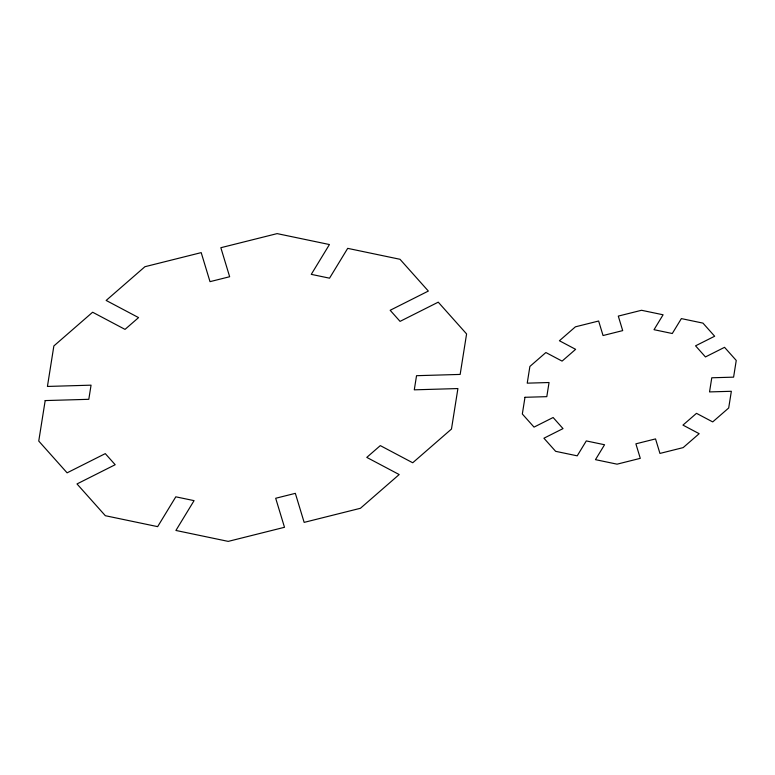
<?xml version="1.0" encoding="UTF-8"?>
<svg xmlns="http://www.w3.org/2000/svg" width="775" height="775" viewBox="0 0 775 775"><rect width="100%" height="100%" fill="white"/><g stroke="black" fill="none" stroke-linecap="round" stroke-linejoin="round"><path stroke-width="1.16" d="M45.182 400.578L38.75 441.062L67.096 472.837L105.284 453.627L115.184 464.719L76.996 483.939L105.342 515.714L157.645 526.642L175.809 496.823L194.07 500.64L175.915 530.458L228.218 541.386L284.493 527.291L275.687 498.267L295.343 493.346L304.149 522.379L360.423 508.284L399.183 474.552L366.778 457.395L380.312 445.615L412.717 462.772L451.476 429.05L457.909 388.556L414.286 389.835L416.533 375.691L460.156 374.422L466.589 333.938L438.243 302.163L400.055 321.373L390.164 310.281L428.343 291.061L399.997 259.286L347.694 248.358L329.54 278.177L311.269 274.36L329.433 244.542L277.13 233.614L220.846 247.709L229.652 276.733L210.006 281.654L201.2 252.621L144.915 266.716L106.156 300.448L138.56 317.605L125.027 329.385L92.622 312.228L53.863 345.95L47.43 386.444L91.053 385.165L88.805 399.309L45.182 400.578M524.985 397.294L522.331 414.005L534.033 427.112L553.127 417.512L563.018 428.604L543.924 438.214L555.627 451.321L577.21 455.836L586.297 440.927L604.558 444.743L595.471 459.653L617.065 464.167L640.286 458.345L635.887 443.833L655.534 438.912L659.942 453.423L683.163 447.611L699.166 433.69L682.959 425.107L696.493 413.337L712.7 421.91L728.694 407.989L731.348 391.288L709.532 391.918L711.779 377.783L733.596 377.144L736.25 360.443L724.548 347.326L705.453 356.936L695.553 345.834L714.657 336.234L702.954 323.117L681.37 318.603L672.283 333.512L654.023 329.695L663.1 314.786L641.516 310.281L618.295 316.093L622.693 330.615L603.047 335.536L598.639 321.015L575.408 326.827L559.414 340.748L575.622 349.331L562.088 361.111L545.881 352.528L529.887 366.449L527.232 383.16L549.049 382.521L546.801 396.655L524.985 397.294"/></g></svg>
